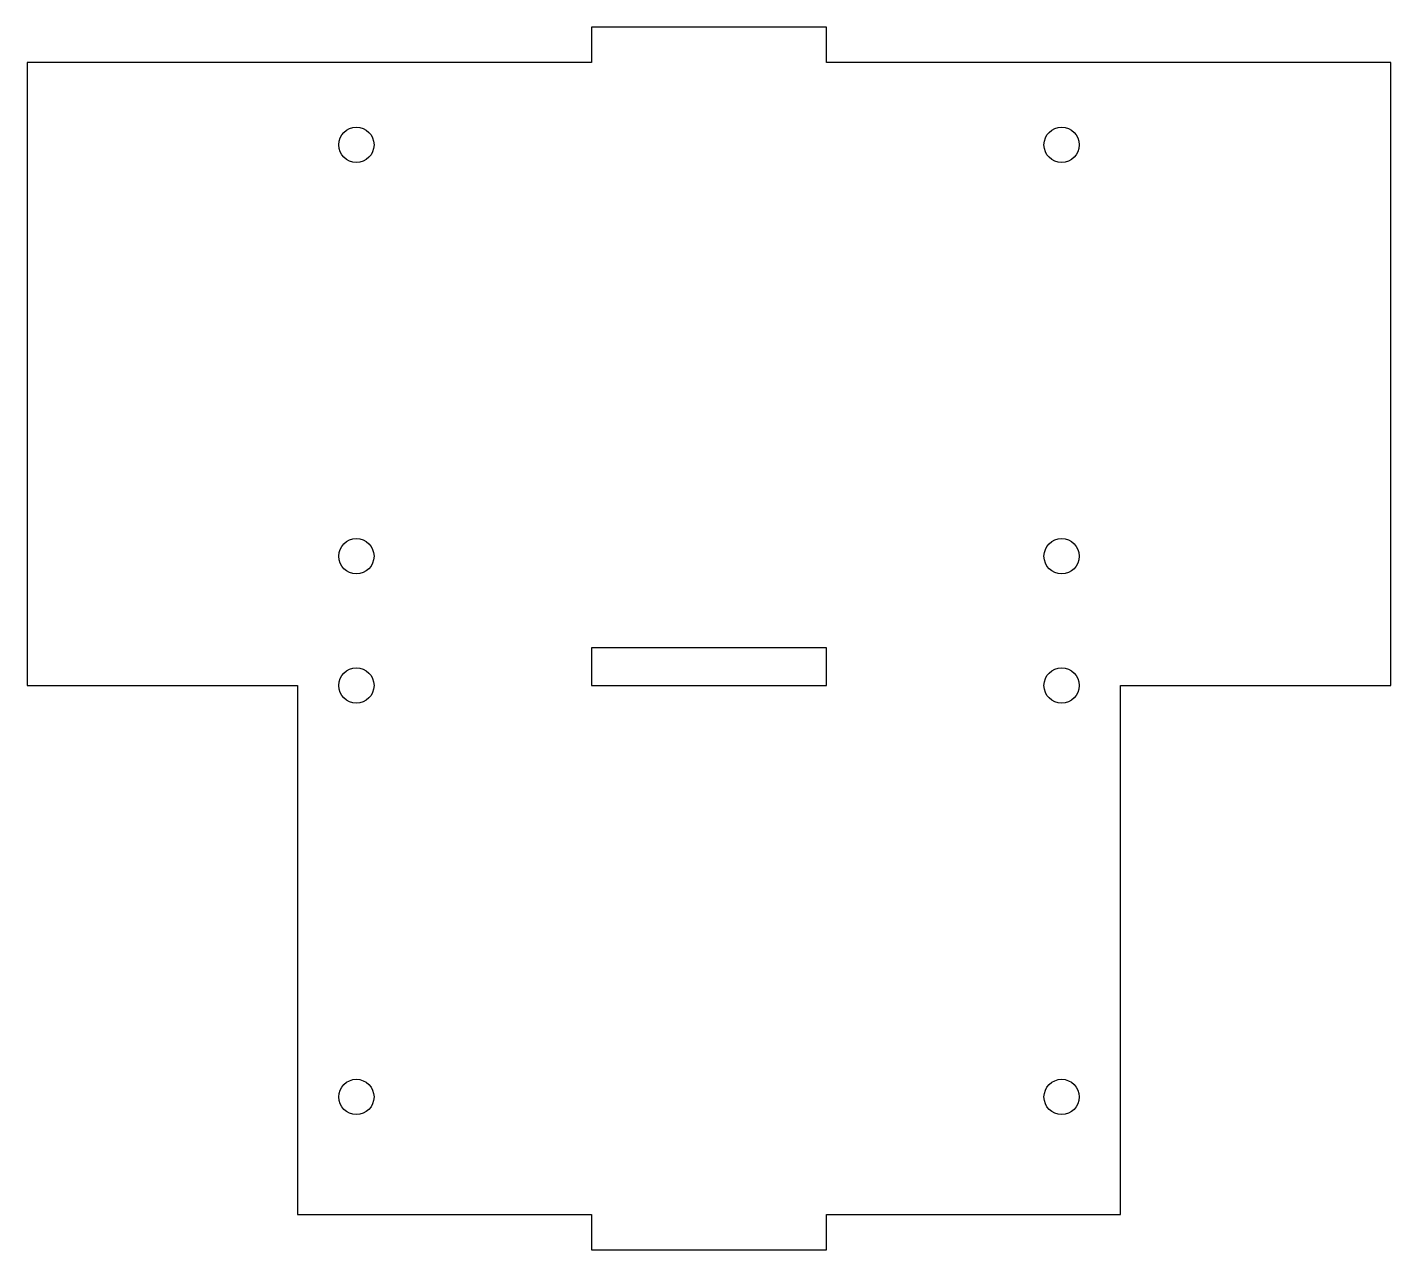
# Model space of a CAD drawing. Header units: millimetres. Extents: x -58 to 58, y -48 to 56.
import ezdxf

# ---------------------------------------------------------------- set-up
doc = ezdxf.new("R2010")
doc.units = ezdxf.units.MM

msp = doc.modelspace()

# ---------------------------------------------------------------- linework, layer by layer
at = {"color": 7, "linetype": 'Continuous', "lineweight": 25}
for p, q in [((-10, 56), (-10, 53)), ((10, 56), (-10, 56)), ((10, 53), (10, 56)), ((-58, 53), (-58, 0)), ((-10, 53), (-58, 53)), ((58, 53), (10, 53)), ((58, 0), (58, 53)), ((10, 3.2), (-10, 3.2)), ((-10, 3.2), (-10, 0)), ((10, 0), (10, 3.2)), ((-58, 0), (-35, 0)), ((-35, 0), (-35, -45)), ((-10, 0), (10, 0)), ((35, 0), (58, 0)), ((35, -45), (35, 0)), ((-35, -45), (-10, -45)), ((-10, -45), (-10, -48)), ((10, -45), (35, -45)), ((10, -48), (10, -45)), ((-10, -48), (10, -48))]:
    msp.add_line(p, q, dxfattribs=at)
for centre in [(-30, 46), (30, 46), (-30, 11), (30, 11), (-30, 0), (30, 0), (-30, -35), (30, -35)]:
    msp.add_circle(centre, 1.5, dxfattribs=at)

doc.saveas('drawing.dxf')
